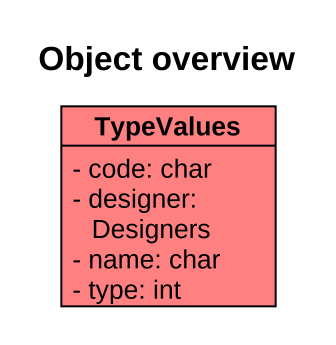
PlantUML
@startuml
title Object overview
hide circle
hide empty members
skinparam classAttributeIconSize 0
class TypeValues #FF8080 {
  - code: char
  - designer: Designers
  - name: char
  - type: int
}
@enduml
